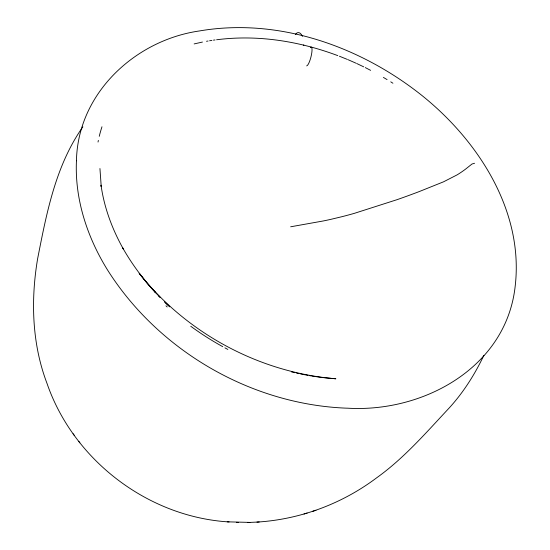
<?xml version="1.0" encoding="UTF-8"?>
<svg xmlns="http://www.w3.org/2000/svg" width="550" height="550" viewBox="0 0 550 550"><rect width="100%" height="100%" fill="white"/><g stroke="black" fill="none" stroke-linecap="round" stroke-linejoin="round"><path stroke-width="0.82" d="M99.942 168.527L101.228 186.636L101.042 185.206C104.177 207.659 112.241 229.206 123.289 248.93L122.746 247.974C131.904 264.048 142.966 279.008 155.506 292.607M483.856 355.369C474.781 374.467 463.341 392.542 449.027 408.162C426.161 432.575 404.044 458.239 376.661 477.806C342.134 503.772 300.087 519.489 256.946 522.094M82.871 126.844C55.523 165.688 46.592 213.125 37.613 258.782C30.663 300.149 31.921 343.716 46.949 383.254C73.349 460.089 147.95 517.055 229.089 521.943M312.737 511.287L315.961 510.283M304.012 514.009L307.113 513.054M194.15 43.918L202.455 42.061M290.654 226.792L323.173 220.983A326.026 170.197 -36.5 0 0 330.839 219.347L341.681 216.755A365.441 193.414 -37.6 0 0 354.289 213.366L397.162 199.636A1334.369 749.946 -60.6 0 0 419.169 191.599L443.479 181.844L456.967 174.948A39.909 16.83 -32.4 0 0 462.516 171.339A41.876 17.696 -32.4 0 0 466.228 168.603L472.003 164.003L474.561 163.267M206.504 41.284L208.051 41.03M209.598 40.776L211.915 40.398M213.462 40.15L215.029 39.957M216.604 39.772C257.503 34.451 299.372 41.202 337.803 55.639M227.219 521.833L249.893 522.397M247.768 522.5L259.229 521.984M236.417 522.328L238.473 522.452M323.606 377.685L335.871 378.785C259.621 372.604 186.505 333.369 139.171 273.268L147.393 283.518L155.705 292.793M312.022 376.09L322.788 377.603M300.623 373.986L308 375.348M309.519 375.629L311.183 375.939M291.582 371.944L294.869 372.701M296.519 373.079L298.98 373.643M339.405 56.224L347.339 59.414M348.136 59.73L355.981 63.181M356.764 63.525L363.736 66.852M365.289 67.588L370.624 70.352M383.405 77.406L387.083 79.606M390.748 81.833L392.913 83.229M164.993 302.431L169.696 306.852M164.471 301.744L168.761 305.807M158.421 295.701L160.215 297.536M154.612 291.658L159.768 296.986M73.109 433.764L74.333 435.401M78.719 441.299L79.839 442.791M310.351 47.499A9.701 2.138 -75.8 0 1 311.417 54.959A9.701 2.138 -75.8 0 1 306.646 65.883M295.412 34.547A9.611 4.929 85.5 0 1 302.466 36.355M303.772 44.852A9.611 4.929 85.5 0 1 303.696 45.506M227.851 349.422A215.242 156.035 28.3 0 1 224.929 347.861M222.743 346.672A215.242 156.035 28.3 0 1 190.768 326.26M167.207 306.962A215.242 156.035 28.3 0 1 165.969 305.821M98.031 142.051A215.242 156.035 28.3 0 1 98.354 140.401M99.261 136.317A215.242 156.035 28.3 0 1 101.984 126.782M76.45 160.765C74.649 199.444 87.422 237.655 107.697 270.236L108.247 271.102C159.424 351.237 251.302 404.456 346.411 408.162L347.435 408.176C423.177 412.768 506 367.716 515.137 286.612C524.129 211.475 478.424 140.704 421.836 95.404C360.14 46.31 278.376 17.401 199.361 30.965C134.956 40.233 77.736 93.541 76.45 160.765"/></g></svg>
